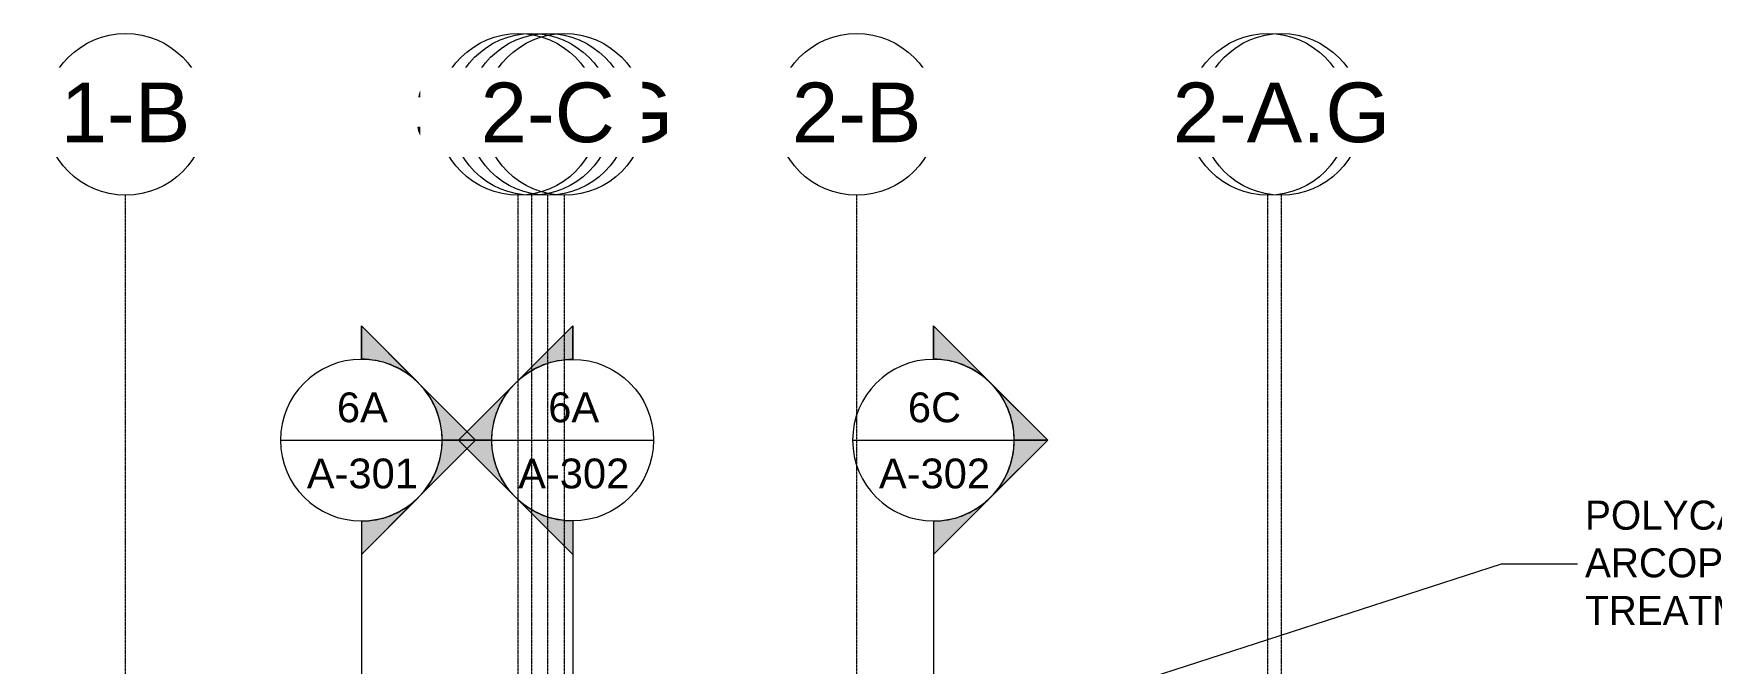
# Model space of a CAD drawing. Header units: inches. Extents: x -23445 to -52, y -314 to 853.
# Drawn here: x -11558 to -10562, y 461 to 835 of the extents above; entities that cross this region are included whole.
import ezdxf

# ---------------------------------------------------------------- set-up
doc = ezdxf.new("R2010")
doc.units = ezdxf.units.IN
doc.header["$MEASUREMENT"] = 0
doc.linetypes.add('Grid Line 1_2_', pattern=[0.875, 0.5, -0.125, 0.125, -0.125])
for name, color, linetype, lineweight in [('A-ANNO-IDEN', 131, 'Continuous', 9), ('G-ANNO-SYMB', 111, 'Continuous', 9), ('S-GRID', 1, 'Continuous', 9), ('S-GRID-IDEN', 1, 'Continuous', 9)]:
    doc.layers.add(name, color=color, linetype=linetype, lineweight=lineweight)
doc.styles.add('Arial_1', font='arial.ttf', dxfattribs={"height": 35.407186})
doc.styles.add('Arial_2', font='arial.ttf', dxfattribs={"height": 17.703593})
doc.styles.add('Century Gothic', font='GOTHIC.TTF', dxfattribs={"height": 17.245342})

# ---------------------------------------------------------------- blocks, each defined once
blk = doc.blocks.new('Grid - Grid Head - Circle-14747-Building Section - North_South looking East _ Lounge')
at = {"layer": 'S-GRID-IDEN'}
blk.add_circle((21143.8, 786.66), 48, dxfattribs=at)
blk = doc.blocks.new('Section - Section Head - Filled-1526-Building Section - North_South looking East _ Lounge')
at = {"layer": 'G-ANNO-SYMB'}
h = blk.add_hatch(color=256, dxfattribs=at)
edge = h.paths.add_edge_path(flags=0)
edge.add_arc((22248.83, 593.16), 48.06, 47.9216, 90)
edge.add_line((22248.83, 641.22), (22248.83, 661.04))
edge.add_line((22248.83, 661.04), (22281.04, 628.83))
h = blk.add_hatch(color=256, dxfattribs=at)
edge = h.paths.add_edge_path(flags=0)
edge.add_line((22282.77, 627.1), (22316.72, 593.16))
edge.add_line((22316.72, 593.16), (22296.83, 593.16))
edge.add_arc((22248.83, 593.16), 48, 360, 405)
h = blk.add_hatch(color=256, dxfattribs=at)
edge = h.paths.add_edge_path(flags=0)
edge.add_arc((22248.83, 593.16), 48, 315, 360)
edge.add_line((22296.83, 593.16), (22316.72, 593.16))
edge.add_line((22316.72, 593.16), (22282.77, 559.22))
h = blk.add_hatch(color=256, dxfattribs=at)
edge = h.paths.add_edge_path(flags=0)
edge.add_line((22281.04, 557.48), (22248.83, 525.27))
edge.add_line((22248.83, 525.27), (22248.83, 545.09))
edge.add_arc((22248.83, 593.16), 48.06, 270, 312.0784)
for p, q in [((22316.72, 593.16), (22248.83, 661.04)), ((22248.83, 641.16), (22248.83, 661.04)), ((22281.04, 628.83), (22248.83, 661.04)), ((22248.83, 661.04), (22248.83, 641.22)), ((22316.72, 593.16), (22282.77, 627.1)), ((22316.72, 593.16), (22248.83, 525.27)), ((22282.77, 559.22), (22316.72, 593.16)), ((22296.83, 593.16), (22316.72, 593.16)), ((22316.72, 593.16), (22296.83, 593.16)), ((22248.83, 525.27), (22281.04, 557.48)), ((22248.83, 545.16), (22248.83, 525.27)), ((22248.83, 545.09), (22248.83, 525.27))]:
    blk.add_line(p, q, dxfattribs=at)
for radius, start, end in [(48, 90, 270), (48.06, 47.9216, 90), (48, 270, 90), (48, 360, 45), (48, 315, 360), (48.06, 270, 312.0784)]:
    blk.add_arc((22248.83, 593.16), radius, start, end, dxfattribs=at)

msp = doc.modelspace()

# ---------------------------------------------------------------- linework, layer by layer
at = {"layer": 'A-ANNO-IDEN', "color": 153}
for p, q in [((-11317.45952, 315.65695), (-10686.57512, 519.69257)), ((-10686.57512, 519.69257), (-10636.88744, 519.69257))]:
    msp.add_line(p, q, dxfattribs=at)
at = {"layer": 'G-ANNO-SYMB'}
for p, q in [((-11411.67574, 593.15708), (-11315.67574, 593.15708)), ((-11286.15186, 593.15708), (-11190.15186, 593.15708)), ((-11071.87854, 593.15708), (-10975.87854, 593.15708)), ((-11363.67574, 545.15708), (-11363.67574, -79.66081)), ((-11238.15186, 545.15708), (-11238.15186, -79.66081)), ((-11023.87854, 545.15708), (-11023.87854, -79.66081))]:
    msp.add_line(p, q, dxfattribs=at)
at = {"layer": 'S-GRID', "linetype": 'Grid Line 1_2_'}
for p, q in [((-11503.70602, -273.16081), (-11503.70602, 738.65708)), ((-11503.70602, -273.16081), (-11503.70602, 738.65708)), ((-11270.45602, -273.16081), (-11270.45602, 738.65708)), ((-11262.45602, -273.16081), (-11262.45602, 738.65708)), ((-11252.95602, -273.16081), (-11252.95602, 738.65708)), ((-11252.95602, -273.16081), (-11252.95602, 738.65708)), ((-11242.95602, -273.16081), (-11242.95602, 738.65708)), ((-11069.45602, -273.16081), (-11069.45602, 738.65708)), ((-11069.45602, -273.16081), (-11069.45602, 738.65708)), ((-10825.20602, -273.16081), (-10825.20602, 738.65708)), ((-10825.20602, -273.16081), (-10825.20602, 738.65708)), ((-10817.20602, -273.16081), (-10817.20602, 738.65708)), ((-10817.20602, -273.16081), (-10817.20602, 738.65708))]:
    msp.add_line(p, q, dxfattribs=at)

# ---------------------------------------------------------------- block references
at = {"layer": 'G-ANNO-SYMB'}
for p in [(-33612.50883, 0), (-33272.71163, 0)]:
    msp.add_blockref('Section - Section Head - Filled-1526-Building Section - North_South looking East _ Lounge', p, dxfattribs=at)
at = {"layer": 'G-ANNO-SYMB', "extrusion": (0, 0, -1)}
msp.add_blockref('Section - Section Head - Filled-1526-Building Section - North_South looking East _ Lounge', (-11010.68123, 0), dxfattribs=at)
at = {"layer": 'S-GRID-IDEN'}
for p in [(-32647.50883, 0), (-32406.25883, 0), (-32213.25883, 0), (-31969.00883, 0)]:
    msp.add_blockref('Grid - Grid Head - Circle-14747-Building Section - North_South looking East _ Lounge', p, dxfattribs=at)

# ---------------------------------------------------------------- texts
at = {"layer": 'G-ANNO-SYMB', "char_height": 17.703593, "attachment_point": 2, "line_spacing_factor": 0.938532, "style": 'Arial_2'}
for s, insert, width in [('6A', (-11363.061, 621.49532), 36.072), ('6A', (-11237.53712, 621.49532), 36.072), ('6C', (-11023.2638, 621.49532), 37.584), ('A-301', (-11363.061, 582.22284), 78.624), ('A-302', (-11237.53712, 582.22284), 78.624), ('A-302', (-11023.2638, 582.22284), 78.624)]:
    msp.add_mtext(s, dxfattribs=dict(at, insert=insert, width=width))

# ---------------------------------------------------------------- next in the draw order: texts
at = {"layer": 'A-ANNO-IDEN', "insert": (-10636.88744, 557.22362), "char_height": 17.2453416, "width": 387.936, "attachment_point": 1, "line_spacing_factor": 0.984117, "style": 'Century Gothic', "bg_fill": 3, "box_fill_scale": 1.25, "bg_fill_color": 0, "bg_fill_transparency": 0}
msp.add_mtext('POLYCARBONATE PANEL -\\PARCOPLUS 547 - OPAL - W IR\\PTREATMENT', dxfattribs=at)
at = {"layer": 'S-GRID-IDEN', "char_height": 35.407186, "width": 85.104, "attachment_point": 2, "line_spacing_factor": 0.938532, "style": 'Arial_1', "bg_fill": 3, "box_fill_scale": 1.25, "bg_fill_color": 0, "bg_fill_transparency": 0}
for s, insert in [('3-4', (-11503.71525, 805.53081)), ('3-3', (-11262.46525, 805.53081)), ('3-2', (-11069.46525, 805.53081)), ('3-1', (-10825.21525, 805.53081))]:
    msp.add_mtext(s, dxfattribs=dict(at, insert=insert))

# ---------------------------------------------------------------- next in the draw order: block references
at = {"layer": 'S-GRID-IDEN'}
for p in [(-32647.50883, 0), (-32414.25883, 0), (-32213.25883, 0), (-31961.00883, 0)]:
    msp.add_blockref('Grid - Grid Head - Circle-14747-Building Section - North_South looking East _ Lounge', p, dxfattribs=at)

# ---------------------------------------------------------------- next in the draw order: texts
at = {"layer": 'S-GRID-IDEN', "char_height": 35.407186, "attachment_point": 2, "line_spacing_factor": 0.938532, "style": 'Arial_1', "bg_fill": 3, "box_fill_scale": 1.25, "bg_fill_color": 0, "bg_fill_transparency": 0}
for s, insert, width in [('1-B', (-11503.71525, 805.53081), 91.584), ('3-3.G', (-11270.46525, 805.53081), 147.312), ('2-B', (-11069.46525, 805.53081), 91.584), ('3-1.G', (-10817.21525, 805.53081), 147.312)]:
    msp.add_mtext(s, dxfattribs=dict(at, insert=insert, width=width))

# ---------------------------------------------------------------- next in the draw order: block references
at = {"layer": 'S-GRID-IDEN'}
for p in [(-32396.75883, 0), (-31969.00883, 0)]:
    msp.add_blockref('Grid - Grid Head - Circle-14747-Building Section - North_South looking East _ Lounge', p, dxfattribs=at)

# ---------------------------------------------------------------- next in the draw order: texts
at = {"layer": 'S-GRID-IDEN', "char_height": 35.407186, "width": 91.584, "attachment_point": 2, "line_spacing_factor": 0.938532, "style": 'Arial_1', "bg_fill": 3, "box_fill_scale": 1.25, "bg_fill_color": 0, "bg_fill_transparency": 0}
for s, insert in [('1-A', (-11252.96525, 805.53081)), ('2-A', (-10825.21525, 805.53081))]:
    msp.add_mtext(s, dxfattribs=dict(at, insert=insert))

# ---------------------------------------------------------------- next in the draw order: block references
at = {"layer": 'S-GRID-IDEN'}
for p in [(-32386.75883, 0), (-31961.00883, 0)]:
    msp.add_blockref('Grid - Grid Head - Circle-14747-Building Section - North_South looking East _ Lounge', p, dxfattribs=at)

# ---------------------------------------------------------------- next in the draw order: texts
at = {"layer": 'S-GRID-IDEN', "char_height": 35.407186, "width": 153.792, "attachment_point": 2, "line_spacing_factor": 0.938532, "style": 'Arial_1', "bg_fill": 3, "box_fill_scale": 1.25, "bg_fill_color": 0, "bg_fill_transparency": 0}
for s, insert in [('1-A.G', (-11242.96525, 805.53081)), ('2-A.G', (-10817.21525, 805.53081))]:
    msp.add_mtext(s, dxfattribs=dict(at, insert=insert))

# ---------------------------------------------------------------- next in the draw order: block references
at = {"layer": 'S-GRID-IDEN'}
msp.add_blockref('Grid - Grid Head - Circle-14747-Building Section - North_South looking East _ Lounge', (-32396.75883, 0), dxfattribs=at)

# ---------------------------------------------------------------- next in the draw order: texts
at = {"layer": 'S-GRID-IDEN', "insert": (-11252.96525, 805.53081), "char_height": 35.407186, "width": 94.608, "attachment_point": 2, "line_spacing_factor": 0.938532, "style": 'Arial_1', "bg_fill": 3, "box_fill_scale": 1.25, "bg_fill_color": 0, "bg_fill_transparency": 0}
msp.add_mtext('2-C', dxfattribs=at)

doc.saveas('drawing.dxf')
